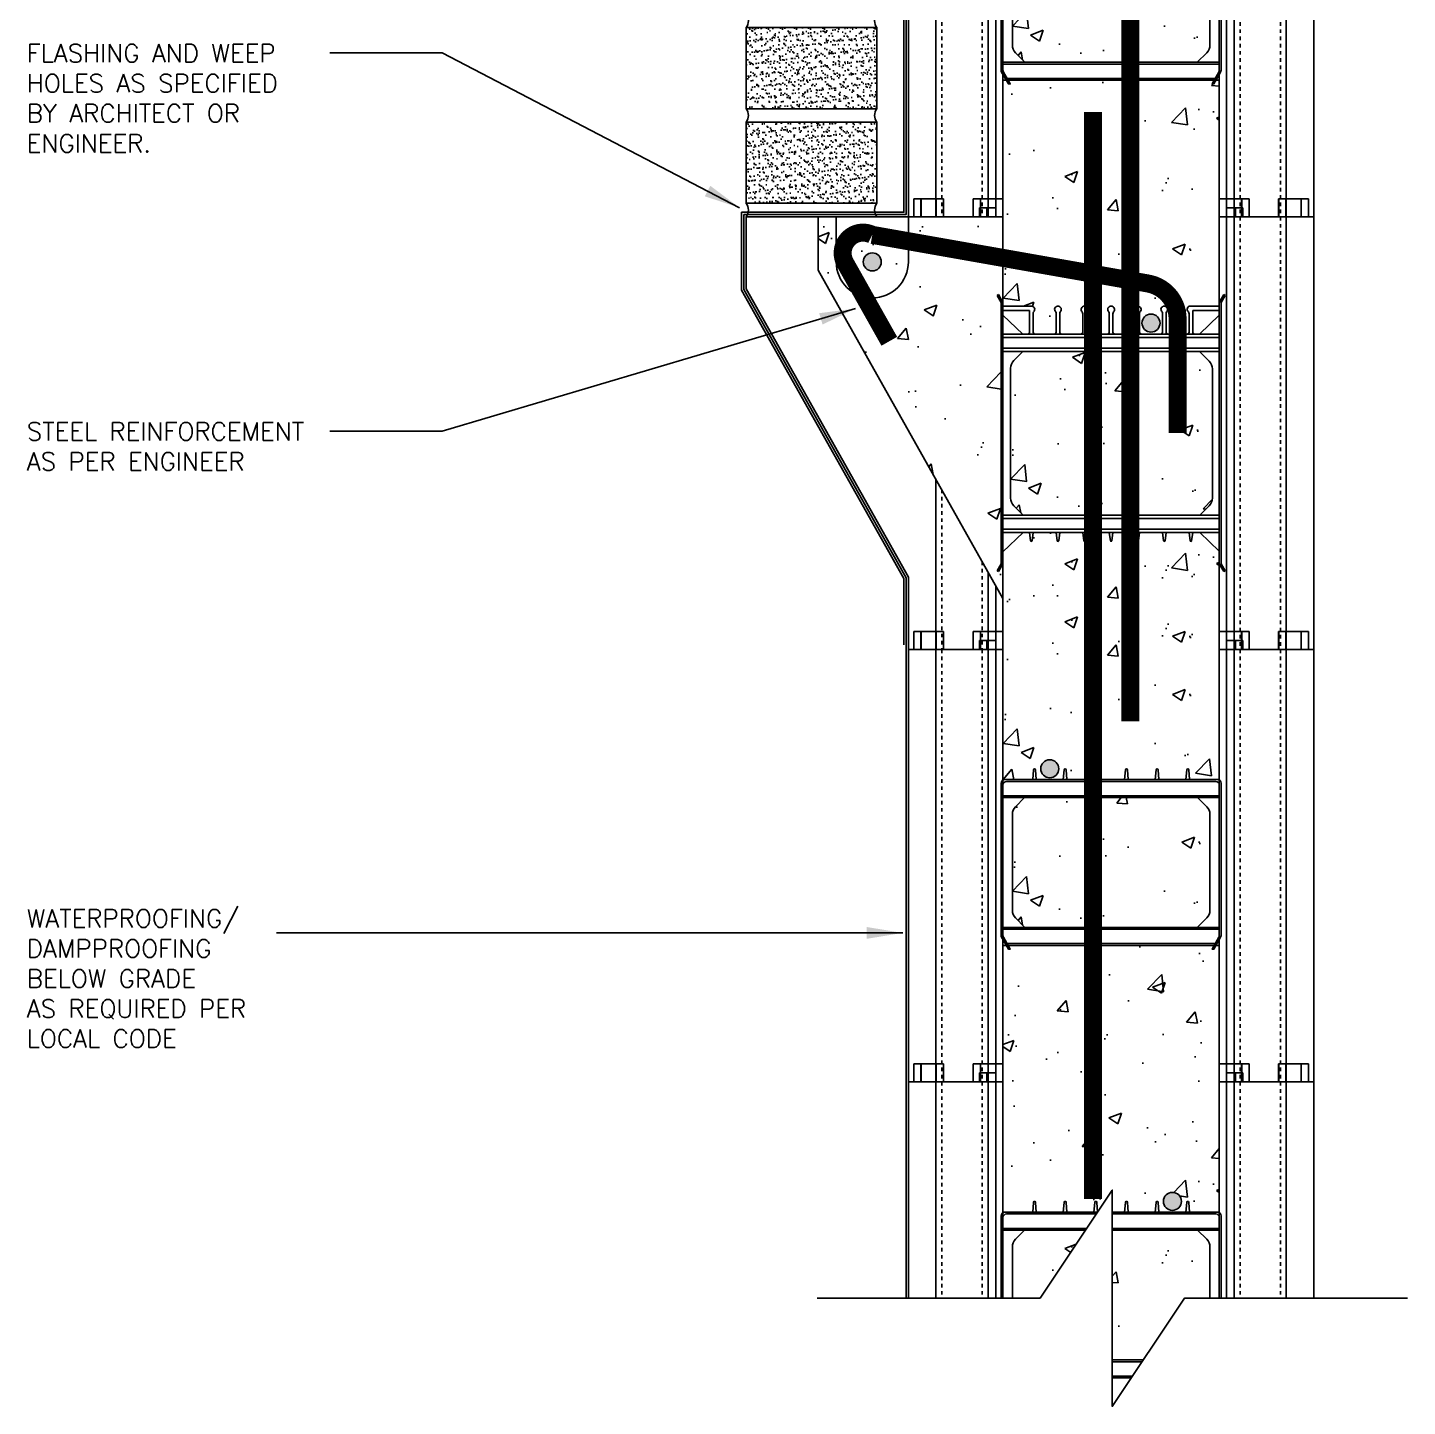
# Model space of a CAD drawing. Header units: inches. Extents: x -22.1 to 31, y -80.7 to -14.7.
# Drawn here: x -22.09 to 16.19, y -80.71 to -42.46 of the extents above; entities that cross this region are included whole.
import ezdxf

# ---------------------------------------------------------------- set-up
doc = ezdxf.new("R2010")
doc.units = ezdxf.units.IN
doc.header["$MEASUREMENT"] = 0
doc.linetypes.add('DASHED2', pattern=[0.375, 0.25, -0.125])
for name, color, linetype in [('LAYER 12', 12, 'Continuous'), ('LAYER 13', 13, 'Continuous'), ('LAYER 3', 3, 'Continuous'), ('LAYER 5', 5, 'Continuous'), ('LAYER 7', 7, 'Continuous'), ('LAYER 8', 8, 'Continuous')]:
    doc.layers.add(name, color=color, linetype=linetype)
doc.styles.add('NOTES', font='simplex.shx', dxfattribs={"height": 1})
doc.dimstyles.new('DIM-18$7', dxfattribs={"dimscale": 8, "dimtxt": 0.09375, "dimasz": 0.125, "dimexe": 0.1875, "dimexo": 0.0625, "dimgap": 0.0625, "dimtad": 0, "dimtih": 1, "dimtoh": 1, "dimdec": 4, "dimzin": 3, "dimdsep": 46, "dimlunit": 4, "dimtxsty": 'NOTES', "dimcen": 0.0625, "dimadec": 0, "dimazin": 0, "dimtfac": 1, "dimtdec": 4, "dimtofl": 0, "dimtmove": 0, "dimatfit": 3, "dimfxl": 1, "dimfrac": 2, "dimtolj": 1, "dimtzin": 0, "dimarcsym": 0})
pattern_1 = [(37.5, (0.03125, -1.125), (-0.0078742, 0.240853), [0, -0.19, 0, -0.2125, 0, -0.203125]), (7.5, (0.03125, -1.125), (0.221222, 0.3527683), [0, -0.1025, 0, -0.17125, 0, -0.065625]), (327.5, (-0.1225, -1.125), (0.3892677, 0.0007074), [0, -0.0625, 0, -0.225, 0, -0.29375]), (317.5, (-0.1225, -1.125), (0.3757658, 0.1097094), [0, -0.03125, 0, -0.1475, 0, -0.16875])]

# ---------------------------------------------------------------- blocks, each defined once
blk = doc.blocks.new('A$C5AF63E31')
at = {"layer": 'LAYER 12'}
for p, q in [((0.35, 12.5), (0.35, 12)), ((0.975, 12.5), (0.35, 12.5)), ((0.35, 12.5), (0.35, 12)), ((0.975, 12.5), (0.35, 12.5)), ((0.975, 12.5), (0.975, 12)), ((0.975, 12.5), (0.975, 12)), ((2, 12.5), (2, 12)), ((2.625, 12.5), (2, 12.5)), ((2, 12.5), (2, 12)), ((2.625, 12.5), (2, 12.5)), ((2.175, 12.25), (2.175, 12)), ((2.425, 12.25), (2.175, 12.25)), ((2.175, 12.25), (2.175, 12)), ((2.425, 12.25), (2.175, 12.25)), ((2.425, 12.25), (2.425, 0)), ((2.425, 12.25), (2.425, 12)), ((2.625, 12.5), (2.625, 12)), ((8.625, 12.5), (9.25, 12.5)), ((8.625, 12.5), (8.625, 12)), ((8.625, 12.5), (9.25, 12.5)), ((9.25, 12.5), (9.25, 12)), ((9.25, 12.5), (9.25, 12)), ((10.275, 12.5), (10.275, 12)), ((10.275, 12.5), (10.9, 12.5)), ((10.275, 12.5), (10.275, 12)), ((10.275, 12.5), (10.9, 12.5)), ((10.9, 12.5), (10.9, 12)), ((10.9, 12.5), (10.9, 12)), ((0.765, 12), (0.765, 0)), ((2.21, 12), (2.21, 0)), ((2.5, 9.841), (2.462, 9.819)), ((2.575, 9.624), (2.462, 9.819)), ((2.625, 9.624), (2.5, 9.841)), ((2.575, 9.624), (2.575, 2.376)), ((2.625, 9.624), (2.625, 2.376)), ((8.625, 9.624), (8.75, 9.841)), ((8.625, 9.624), (8.625, 2.376)), ((8.675, 9.624), (8.787, 9.819)), ((8.675, 9.624), (8.675, 2.376)), ((8.75, 9.841), (8.787, 9.819)), ((3.431, 9.524), (2.625, 9.524)), ((3.362, 9.399), (2.625, 9.399)), ((3.175, 8.745), (2.625, 9.275)), ((3.362, 8.795), (3.362, 9.399)), ((3.462, 8.795), (3.462, 9.313)), ((4.1, 8.795), (4.1, 9.313)), ((4.2, 8.795), (4.2, 9.313)), ((4.837, 8.795), (4.837, 9.313)), ((4.937, 8.795), (4.937, 9.313)), ((5.575, 8.795), (5.575, 9.313)), ((5.675, 8.795), (5.675, 9.313)), ((6.312, 8.795), (6.312, 9.313)), ((6.412, 8.795), (6.412, 9.313)), ((7.05, 8.795), (7.05, 9.313)), ((7.15, 8.795), (7.15, 9.313)), ((7.787, 8.795), (7.787, 9.313)), ((7.837, 9.524), (8.625, 9.524)), ((7.887, 8.795), (7.887, 9.399)), ((7.887, 9.399), (8.625, 9.399)), ((8.075, 8.745), (8.625, 9.275)), ((2.625, 8.745), (3.175, 8.745)), ((3.312, 8.745), (2.625, 8.745)), ((2.625, 8.745), (8.625, 8.745)), ((8.625, 8.655), (2.625, 8.655)), ((3.312, 8.745), (3.512, 8.745)), ((4.125, 8.745), (3.512, 8.745)), ((4.05, 8.745), (4.25, 8.745)), ((4.925, 8.745), (4.325, 8.745)), ((4.787, 8.745), (4.987, 8.745)), ((5.675, 8.745), (5.125, 8.745)), ((5.725, 8.745), (5.525, 8.745)), ((6.462, 8.745), (6.262, 8.745)), ((7.2, 8.745), (7, 8.745)), ((7.737, 8.745), (7.937, 8.745)), ((7.937, 8.745), (8.075, 8.745)), ((8.625, 8.355), (2.625, 8.355)), ((8.625, 8.265), (2.625, 8.265)), ((3.175, 8.265), (2.903, 7.993)), ((8.075, 8.265), (8.327, 8.013)), ((2.815, 4.199), (2.815, 7.78)), ((8.415, 4.199), (8.415, 7.8)), ((10.485, 4.719), (10.485, 0)), ((3.165, 3.725), (2.903, 3.987)), ((8.065, 3.725), (8.327, 3.987)), ((2.625, 3.725), (8.625, 3.725)), ((8.625, 3.635), (2.625, 3.635)), ((8.625, 3.335), (2.625, 3.335)), ((8.625, 3.245), (2.625, 3.245)), ((3.165, 3.245), (2.625, 2.724)), ((3.393, 3.011), (3.362, 3.245)), ((3.432, 3.011), (3.462, 3.245)), ((4.13, 3.011), (4.1, 3.245)), ((4.17, 3.011), (4.2, 3.245)), ((4.868, 3.011), (4.837, 3.245)), ((4.907, 3.011), (4.937, 3.245)), ((5.605, 3.011), (5.575, 3.245)), ((5.645, 3.011), (5.675, 3.245)), ((6.343, 3.011), (6.312, 3.245)), ((6.382, 3.011), (6.412, 3.245)), ((7.08, 3.011), (7.05, 3.245)), ((7.12, 3.011), (7.15, 3.245)), ((7.818, 3.011), (7.787, 3.245)), ((7.857, 3.011), (7.887, 3.245)), ((8.065, 3.245), (8.625, 2.71)), ((2.575, 2.376), (2.462, 2.181)), ((2.625, 2.376), (2.5, 2.159)), ((8.625, 2.376), (8.75, 2.159)), ((8.675, 2.376), (8.787, 2.181)), ((2.5, 2.159), (2.462, 2.181)), ((8.75, 2.159), (8.787, 2.181)), ((9.04, 2.151), (9.04, 0)), ((8.825, 1.768), (8.825, 0)), ((0.15, 0.5), (0.15, 0)), ((0.775, 0.5), (0.15, 0.5)), ((0.354, 0.5), (0.354, 0)), ((0.979, 0.5), (0.354, 0.5)), ((0.354, 0.5), (0.354, 0)), ((0.979, 0.5), (0.354, 0.5)), ((0.354, 0.5), (0.354, 0)), ((0.979, 0.5), (0.354, 0.5)), ((0.775, 0.5), (0.775, 0)), ((0.979, 0.5), (0.979, 0)), ((0.979, 0.5), (0.979, 0)), ((0.979, 0.5), (0.979, 0)), ((1.8, 0.5), (1.8, 0)), ((2.425, 0.5), (1.8, 0.5)), ((2.004, 0.5), (2.004, 0)), ((2.625, 0.5), (2.004, 0.5)), ((2.004, 0.5), (2.004, 0)), ((2.625, 0.5), (2.004, 0.5)), ((2.004, 0.5), (2.004, 0)), ((2.625, 0.5), (2.004, 0.5)), ((2.425, 0.5), (2.425, 0)), ((8.625, 0.5), (9.246, 0.5)), ((8.625, 0.5), (9.246, 0.5)), ((8.625, 0.5), (9.246, 0.5)), ((8.825, 0.5), (8.825, 0)), ((8.825, 0.5), (9.45, 0.5)), ((9.246, 0.5), (9.246, 0)), ((9.246, 0.5), (9.246, 0)), ((9.246, 0.5), (9.246, 0)), ((9.45, 0.5), (9.45, 0)), ((10.271, 0.5), (10.271, 0)), ((10.271, 0.5), (10.896, 0.5)), ((10.271, 0.5), (10.271, 0)), ((10.271, 0.5), (10.896, 0.5)), ((10.271, 0.5), (10.271, 0)), ((10.271, 0.5), (10.896, 0.5)), ((10.475, 0.5), (10.475, 0)), ((10.475, 0.5), (11.1, 0.5)), ((10.896, 0.5), (10.896, 0)), ((10.896, 0.5), (10.896, 0)), ((10.896, 0.5), (10.896, 0)), ((11.1, 0.5), (11.1, 0)), ((1.975, 0.25), (1.975, 0)), ((2.225, 0.25), (1.975, 0.25)), ((2.179, 0.25), (2.179, 0)), ((2.429, 0.25), (2.179, 0.25)), ((2.179, 0.25), (2.179, 0)), ((2.429, 0.25), (2.179, 0.25)), ((2.179, 0.25), (2.179, 0)), ((2.429, 0.25), (2.179, 0.25)), ((2.429, 0.25), (2.429, 0)), ((2.429, 0.25), (2.429, 0)), ((8.821, 0.25), (8.821, 0)), ((8.821, 0.25), (9.071, 0.25)), ((8.821, 0.25), (9.071, 0.25)), ((8.821, 0.25), (8.821, 0)), ((8.821, 0.25), (9.071, 0.25)), ((9.025, 0.25), (9.275, 0.25)), ((9.071, 0.25), (9.071, 0)), ((9.071, 0.25), (9.071, 0)), ((9.071, 0.25), (9.071, 0)), ((9.275, 0.25), (9.275, 0))]:
    blk.add_line(p, q, dxfattribs=at)
at = {"layer": 'LAYER 12', "linetype": 'DASHED2', "ltscale": 0.15}
for p, q in [((0.925, 12), (0.925, 0)), ((2.05, 12), (2.05, 0)), ((10.325, 4.435), (10.325, 0)), ((9.2, 2.435), (9.2, 0))]:
    blk.add_line(p, q, dxfattribs=at)
at = {"layer": 'LAYER 12'}
for centre, radius, start, end in [((3.425, 9.433), 0.0912, 307.4863, 93.4766), ((3.524, 9.317), 0.0619, 134.9903, 183.9263), ((4.15, 9.43), 0.0936, 311.7279, 228.2721), ((4, 9.313), 0.1, 0, 28.6972), ((4.3, 9.313), 0.1, 151.3028, 180), ((4.887, 9.43), 0.0936, 311.7279, 228.2721), ((4.737, 9.313), 0.1, 0, 28.6972), ((5.037, 9.313), 0.1, 151.3028, 180), ((5.625, 9.43), 0.0936, 311.7279, 228.2721), ((5.475, 9.313), 0.1, 0, 28.6972), ((5.775, 9.313), 0.1, 151.3028, 180), ((6.362, 9.43), 0.0936, 311.7279, 228.2721), ((6.212, 9.313), 0.1, 0, 28.6972), ((6.512, 9.313), 0.1, 151.3028, 180), ((7.1, 9.43), 0.0936, 311.7279, 228.2721), ((6.95, 9.313), 0.1, 0, 28.6972), ((7.25, 9.313), 0.1, 151.3028, 180), ((7.837, 9.43), 0.0936, 90, 228.272), ((7.675, 9.309), 0.112, 1.5997, 27.0975), ((3.312, 8.795), 0.05, 270, 0), ((3.512, 8.795), 0.05, 180, 270), ((4.05, 8.795), 0.05, 270, 0), ((4.25, 8.795), 0.05, 180, 270), ((4.787, 8.795), 0.05, 270, 0), ((4.987, 8.795), 0.05, 180, 270), ((5.525, 8.795), 0.05, 270, 0), ((5.725, 8.795), 0.05, 180, 270), ((6.262, 8.795), 0.05, 270, 0), ((6.462, 8.795), 0.05, 180, 270), ((7, 8.795), 0.05, 270, 0), ((7.2, 8.795), 0.05, 180, 270), ((7.737, 8.795), 0.05, 270, 0), ((7.937, 8.795), 0.05, 180, 270), ((3.115, 7.78), 0.3, 135, 180), ((8.115, 7.8), 0.3, 0, 45), ((3.115, 4.199), 0.3, 180, 225), ((8.115, 4.199), 0.3, 315, 0), ((3.412, 3.015), 0.02, 191.3099, 348.6901), ((4.15, 3.015), 0.02, 191.3099, 348.6901), ((4.887, 3.015), 0.02, 191.3099, 348.6901), ((5.625, 3.015), 0.02, 191.3099, 348.6901), ((6.362, 3.015), 0.02, 191.3099, 348.6901), ((7.1, 3.015), 0.02, 191.3099, 348.6901), ((7.837, 3.015), 0.02, 191.3099, 348.6901)]:
    blk.add_arc(centre, radius, start, end, dxfattribs=at)
at = {"layer": 'LAYER 3'}
for p, q in [((0, 12), (0, 0)), ((2.625, 12), (0, 12)), ((2.625, 12), (2.625, 0)), ((8.625, 12), (8.625, 0)), ((8.625, 12), (15.75, 12)), ((11.25, 10.75), (11.25, 12)), ((13.25, 10.75), (13.25, 12)), ((13.75, 10.524), (13.75, 12)), ((15.75, 10), (15.75, 12)), ((13.75, 10.524), (8.625, 1.413)), ((15.75, 10), (11.25, 2)), ((11.25, 2), (11.25, 0)), ((2.625, 0), (0, 0)), ((8.625, 0), (11.25, 0))]:
    blk.add_line(p, q, dxfattribs=at)
blk.add_arc((12.25, 10.75), 1, 180, 0, dxfattribs=at)
blk = doc.blocks.new('A$C0D8549CC')
at = {"layer": 'LAYER 12'}
for p, q in [((0.35, 12.5), (0.35, 12)), ((0.975, 12.5), (0.35, 12.5)), ((0.35, 12.5), (0.35, 12)), ((0.975, 12.5), (0.35, 12.5)), ((0.975, 12.5), (0.975, 12)), ((0.975, 12.5), (0.975, 12)), ((2, 12.5), (2, 12)), ((2.625, 12.5), (2, 12.5)), ((2, 12.5), (2, 12)), ((2.625, 12.5), (2, 12.5)), ((2.175, 12.25), (2.175, 12)), ((2.425, 12.25), (2.175, 12.25)), ((2.175, 12.25), (2.175, 12)), ((2.425, 12.25), (2.175, 12.25)), ((2.425, 12.25), (2.425, 0)), ((2.425, 12.25), (2.425, 12)), ((2.625, 12.5), (2.625, 12)), ((8.625, 12.5), (9.25, 12.5)), ((8.625, 12.5), (8.625, 12)), ((8.625, 12.5), (9.25, 12.5)), ((8.825, 12.25), (8.825, 0)), ((8.825, 12.25), (9.075, 12.25)), ((8.825, 12.25), (8.825, 12)), ((8.825, 12.25), (9.075, 12.25)), ((9.075, 12.25), (9.075, 12)), ((9.075, 12.25), (9.075, 12)), ((9.25, 12.5), (9.25, 12)), ((9.25, 12.5), (9.25, 12)), ((10.275, 12.5), (10.275, 12)), ((10.275, 12.5), (10.9, 12.5)), ((10.275, 12.5), (10.275, 12)), ((10.275, 12.5), (10.9, 12.5)), ((10.9, 12.5), (10.9, 12)), ((10.9, 12.5), (10.9, 12)), ((0.765, 12), (0.765, 0)), ((2.21, 12), (2.21, 0)), ((9.04, 12), (9.04, 0)), ((10.485, 12), (10.485, 0)), ((0.15, 0.5), (0.15, 0)), ((0.775, 0.5), (0.15, 0.5)), ((0.354, 0.5), (0.354, 0)), ((0.979, 0.5), (0.354, 0.5)), ((0.354, 0.5), (0.354, 0)), ((0.979, 0.5), (0.354, 0.5)), ((0.354, 0.5), (0.354, 0)), ((0.979, 0.5), (0.354, 0.5)), ((0.775, 0.5), (0.775, 0)), ((0.979, 0.5), (0.979, 0)), ((0.979, 0.5), (0.979, 0)), ((0.979, 0.5), (0.979, 0)), ((1.8, 0.5), (1.8, 0)), ((2.425, 0.5), (1.8, 0.5)), ((2.004, 0.5), (2.004, 0)), ((2.625, 0.5), (2.004, 0.5)), ((2.004, 0.5), (2.004, 0)), ((2.625, 0.5), (2.004, 0.5)), ((2.004, 0.5), (2.004, 0)), ((2.625, 0.5), (2.004, 0.5)), ((2.425, 0.5), (2.425, 0)), ((8.625, 0.5), (9.246, 0.5)), ((8.625, 0.5), (9.246, 0.5)), ((8.625, 0.5), (9.246, 0.5)), ((8.825, 0.5), (8.825, 0)), ((8.825, 0.5), (9.45, 0.5)), ((9.246, 0.5), (9.246, 0)), ((9.246, 0.5), (9.246, 0)), ((9.246, 0.5), (9.246, 0)), ((9.45, 0.5), (9.45, 0)), ((10.271, 0.5), (10.271, 0)), ((10.271, 0.5), (10.896, 0.5)), ((10.271, 0.5), (10.271, 0)), ((10.271, 0.5), (10.896, 0.5)), ((10.271, 0.5), (10.271, 0)), ((10.271, 0.5), (10.896, 0.5)), ((10.475, 0.5), (10.475, 0)), ((10.475, 0.5), (11.1, 0.5)), ((10.896, 0.5), (10.896, 0)), ((10.896, 0.5), (10.896, 0)), ((10.896, 0.5), (10.896, 0)), ((11.1, 0.5), (11.1, 0)), ((1.975, 0.25), (1.975, 0)), ((2.225, 0.25), (1.975, 0.25)), ((2.179, 0.25), (2.179, 0)), ((2.429, 0.25), (2.179, 0.25)), ((2.179, 0.25), (2.179, 0)), ((2.429, 0.25), (2.179, 0.25)), ((2.179, 0.25), (2.179, 0)), ((2.429, 0.25), (2.179, 0.25)), ((2.429, 0.25), (2.429, 0)), ((2.429, 0.25), (2.429, 0)), ((8.821, 0.25), (8.821, 0)), ((8.821, 0.25), (9.071, 0.25)), ((8.821, 0.25), (9.071, 0.25)), ((8.821, 0.25), (8.821, 0)), ((8.821, 0.25), (9.071, 0.25)), ((9.025, 0.25), (9.275, 0.25)), ((9.071, 0.25), (9.071, 0)), ((9.071, 0.25), (9.071, 0)), ((9.071, 0.25), (9.071, 0)), ((9.275, 0.25), (9.275, 0))]:
    blk.add_line(p, q, dxfattribs=at)
at = {"layer": 'LAYER 12', "linetype": 'DASHED2', "ltscale": 0.15}
for p, q in [((0.925, 12), (0.925, 0)), ((2.05, 12), (2.05, 0)), ((9.2, 12), (9.2, 0)), ((10.325, 12), (10.325, 0))]:
    blk.add_line(p, q, dxfattribs=at)
at = {"layer": 'LAYER 12'}
for points in [[(3.449, 8.388), (3.549, 8.388), (3.529, 8.661, 0.919485), (3.469, 8.661), (3.449, 8.388)], [(4.3, 8.388), (4.4, 8.388), (4.379, 8.661, 0.919485), (4.32, 8.661), (4.299, 8.388)], [(5.15, 8.388), (5.25, 8.388), (5.23, 8.661, 0.919485), (5.17, 8.661), (5.15, 8.388)], [(6.1, 8.388), (6, 8.388), (6.02, 8.661, -0.919485), (6.08, 8.661), (6.1, 8.388)], [(6.95, 8.388), (6.85, 8.388), (6.871, 8.661, -0.919485), (6.93, 8.661), (6.951, 8.388)], [(7.801, 8.388), (7.701, 8.388), (7.721, 8.661, -0.919485), (7.781, 8.661), (7.801, 8.388)], [(2.675, 8.388, 0.414214), (2.575, 8.288), (2.575, 4.065, 0.13052), (2.588, 4.015), (2.775, 3.688), (2.825, 3.688), (2.638, 4.015, -0.13052), (2.625, 4.065), (2.625, 8.238, -0.414214), (2.725, 8.338), (3.025, 8.338), (5.625, 8.338), (8.225, 8.338), (8.525, 8.338, -0.414214), (8.625, 8.238), (8.625, 4.065, -0.13052), (8.612, 4.015), (8.425, 3.688), (8.475, 3.688), (8.662, 4.015, 0.13052), (8.675, 4.065), (8.675, 8.288, 0.414214), (8.575, 8.388)], [(3.225, 7.888), (2.973, 7.636, 0.198912), (2.885, 7.424), (2.885, 4.763, 0.198912), (2.973, 4.55), (3.235, 4.288)], [(8.015, 4.288), (8.277, 4.55, 0.198912), (8.365, 4.763), (8.365, 7.424, 0.198912), (8.277, 7.636), (8.025, 7.888)]]:
    blk.add_lwpolyline(points, format="xyb", dxfattribs=at)
for points in [[(2.625, 8.388), (2.675, 8.388), (3.025, 8.388), (5.625, 8.388), (8.225, 8.388), (8.575, 8.388), (8.625, 8.388)], [(2.625, 7.938), (3.025, 7.938), (5.625, 7.938), (8.225, 7.938), (8.625, 7.938)], [(2.625, 7.888), (3.025, 7.888), (5.625, 7.888), (8.225, 7.888), (8.625, 7.888)], [(2.625, 4.288), (3.025, 4.288), (5.625, 4.288), (8.225, 4.288), (8.625, 4.288)], [(2.625, 4.238), (3.025, 4.238), (5.625, 4.238), (8.225, 4.238), (8.625, 4.238)], [(2.739, 3.838), (3.025, 3.838), (5.625, 3.838), (8.225, 3.838), (8.511, 3.838)], [(2.718, 3.788), (2.625, 3.788)], [(2.768, 3.788), (3.025, 3.788), (5.625, 3.788), (8.225, 3.788), (8.482, 3.788)], [(8.625, 3.788), (8.532, 3.788)]]:
    blk.add_lwpolyline(points, dxfattribs=at)
at = {"layer": 'LAYER 3'}
for p, q in [((0, 12), (0, 0)), ((2.625, 12), (0, 12)), ((2.625, 12), (2.625, 0)), ((8.625, 12), (8.625, 0)), ((8.625, 12), (11.25, 12)), ((11.25, 12), (11.25, 0)), ((2.625, 0), (0, 0)), ((8.625, 0), (11.25, 0))]:
    blk.add_line(p, q, dxfattribs=at)

msp = doc.modelspace()

# ---------------------------------------------------------------- hatches: boundary and pattern name
at = {"layer": 'LAYER 12'}
h = msp.add_hatch(dxfattribs=at)
h.set_pattern_fill('AR-SAND', color=256, scale=0.125, style=0)
h.set_pattern_definition(pattern_1)
h.paths.add_polyline_path([(-2.156, -42.455), (-2.156, -44.705), (1.469, -44.705), (1.469, -42.455)])
h = msp.add_hatch(dxfattribs=at)
h.set_pattern_fill('AR-SAND', color=256, scale=0.125, style=0)
h.set_pattern_definition(pattern_1)
h.paths.add_polyline_path([(1.469, -47.33), (1.469, -45.08), (-2.156, -45.08), (-2.156, -47.33)])
at = {"layer": 'LAYER 13'}
h = msp.add_hatch(dxfattribs=at)
h.set_pattern_fill('AR-CONC,_O', color=256, scale=0.5)
h.set_pattern_definition([(50, (5.2288, -43.417), (3.5863, -0.3138), [0.375, -4.125]), (355, (5.2288, -43.417), (-0.6938, 3.761), [0.3, -3.3]), (100.45, (5.5276, -43.443), (2.8925, 3.4472), [0.3187, -3.5057]), (46.184, (5.2288, -42.417), (5.3362, -0.8276), [0.5625, -6.1875]), (96.64, (5.6734, -42.486), (4.6733, 4.8706), [0.478, -5.2586]), (351.18, (5.229, -42.417), (4.6733, 4.8706), [0.45, -4.95]), (21, (5.7288, -42.667), (2.9845, -2.0131), [0.375, -4.125]), (326, (5.7288, -42.667), (1.2166, 3.6258), [0.3, -3.3]), (71.45, (5.9775, -42.8346), (4.2011, 1.6127), [0.3187, -3.5057]), (37.5, (5.2288, -43.4169), (0.0608, 1.66447), [0, -3.26, 0, -3.35, 0, -3.3125]), (7.5, (5.2288, -43.4169), (1.31535, 1.97206), [0, -1.91, 0, -3.185, 0, -1.2625]), (327.5, (4.1138, -43.4169), (2.66911, -0.11277), [0, -1.25, 0, -3.9, 0, -5.175]), (317.5, (3.6138, -43.417), (2.9159, 0.5005), [0, -1.625, 0, -2.59, 0, -3.675])])
h.paths.add_polyline_path([(6.951, -39.817), (5.569, -39.817), (5.317, -40.069, 0.198912), (5.229, -40.281), (5.229, -40.518), (6.198, -40.518, 0.198912), (6.287, -40.481)], flags=17)
h.paths.add_polyline_path([(8.498, -39.817), (7.969, -39.817), (7.128, -39.817), (6.338, -40.606, -0.198912), (6.25, -40.643), (5.229, -40.643), (5.229, -42.943, 0.198912), (5.317, -43.155), (5.579, -43.417), (7.969, -43.417), (8.498, -43.417)])
h.paths.add_polyline_path([(10.709, -40.281, 0.198912), (10.621, -40.069), (10.369, -39.817), (8.498, -39.817), (8.498, -43.417), (10.359, -43.417), (10.621, -43.155, 0.198912), (10.709, -42.943)])
h = msp.add_hatch(dxfattribs=at)
h.set_pattern_fill('AR-CONC,_O', color=256, scale=0.5)
h.set_pattern_definition([(50, (4.9688, -50.9605), (3.5863, -0.3138), [0.375, -4.125]), (355, (4.9688, -50.9605), (-0.6938, 3.761), [0.3, -3.3]), (100.45, (5.2676, -50.9866), (2.8925, 3.4472), [0.3187, -3.5057]), (46.184, (4.9688, -49.9605), (5.3362, -0.8276), [0.5625, -6.1875]), (96.636, (5.4134, -50.0294), (4.6733, 4.8706), [0.478, -5.2586]), (351.184, (4.969, -49.9605), (4.6733, 4.8706), [0.45, -4.95]), (21, (5.4688, -50.2105), (2.9845, -2.0131), [0.375, -4.125]), (326, (5.4688, -50.2105), (1.2166, 3.6258), [0.3, -3.3]), (71.45, (5.7175, -50.3782), (4.2011, 1.6127), [0.3187, -3.5057]), (37.5, (4.9688, -50.9605), (0.0608, 1.66447), [0, -3.26, 0, -3.35, 0, -3.3125]), (7.5, (4.9688, -50.9605), (1.31535, 1.97206), [0, -1.91, 0, -3.185, 0, -1.2625]), (327.5, (3.8538, -50.9605), (2.66911, -0.11277), [0, -1.25, 0, -3.9, 0, -5.175]), (317.5, (3.3538, -50.9605), (2.91593, 0.5005), [0, -1.625, 0, -2.59, 0, -3.675])])
h.paths.add_polyline_path([(8.498, -43.917), (7.969, -43.917), (5.369, -43.917), (5.112, -43.917), (5.169, -44.017), (5.119, -44.017), (5.062, -43.917), (4.969, -43.917), (4.969, -47.705), (4.969, -50.181), (5.756, -50.181, -0.689031), (5.819, -50.345, 0.125874), (5.806, -50.399), (5.806, -50.91, 0.414214), (5.856, -50.96), (6.394, -50.96, 0.414214), (6.444, -50.91), (6.444, -50.393, 0.125874), (6.431, -50.345, -2.623696), (6.556, -50.345, 0.125874), (6.544, -50.393), (6.544, -50.91, 0.414214), (6.594, -50.96), (7.131, -50.96, 0.414214), (7.181, -50.91), (7.181, -50.393, 0.125874), (7.169, -50.345, -2.623696), (7.294, -50.345, 0.125874), (7.281, -50.393), (7.281, -50.91, 0.414214), (7.331, -50.96), (7.869, -50.96, 0.414214), (7.919, -50.91), (7.919, -50.393, 0.125874), (7.906, -50.345, -2.623696), (8.031, -50.345, 0.125874), (8.019, -50.393), (8.019, -50.91, 0.414214), (8.069, -50.96), (8.498, -50.96)])
h.paths.add_polyline_path([(7.113, -50.652, -1), (6.613, -50.652, -1)], flags=16)
h.paths.add_polyline_path([(10.969, -43.917), (10.876, -43.917), (10.819, -44.017), (10.769, -44.017), (10.826, -43.917), (10.569, -43.917), (8.498, -43.917), (8.498, -50.96), (8.606, -50.96, 0.414214), (8.656, -50.91), (8.656, -50.393, 0.125874), (8.644, -50.345, -2.623696), (8.769, -50.345, 0.125874), (8.756, -50.393), (8.756, -50.91, 0.414214), (8.806, -50.96), (9.269, -50.96), (9.344, -50.96, 0.414214), (9.394, -50.91), (9.394, -50.393, 0.125874), (9.381, -50.345, -2.623696), (9.506, -50.345, 0.125874), (9.494, -50.393), (9.494, -50.91, 0.414214), (9.544, -50.96), (10.081, -50.96, 0.414214), (10.131, -50.91), (10.131, -50.384, 0.181205), (10.113, -50.345, -0.693965), (10.163, -50.181), (10.969, -50.181), (10.969, -47.705)])
h.paths.add_polyline_path([(9.325, -50.652, -1), (8.825, -50.652, -1)], flags=16)
h = msp.add_hatch(dxfattribs=at)
h.set_pattern_fill('AR-CONC,_O', color=256, scale=0.5)
h.set_pattern_definition([(50, (-0.1562, -58.2924), (3.5863, -0.31376), [0.375, -4.125]), (355, (-0.1562, -58.2924), (-0.6938, 3.761), [0.3, -3.3]), (100.45, (0.1426, -58.3185), (2.8925, 3.4472), [0.3187, -3.5057]), (46.184, (-0.1562, -57.2924), (5.3362, -0.8276), [0.5625, -6.1875]), (96.636, (0.2884, -57.3613), (4.6733, 4.8706), [0.478, -5.2586]), (351.184, (-0.156, -57.2924), (4.6733, 4.8706), [0.45, -4.95]), (21, (0.3438, -57.5424), (2.9845, -2.0131), [0.375, -4.125]), (326, (0.3438, -57.5424), (1.2166, 3.6258), [0.3, -3.3]), (71.45, (0.5925, -57.71), (4.2011, 1.6127), [0.3187, -3.5057]), (37.5, (-0.1562, -58.2924), (0.0608, 1.66447), [0, -3.26, 0, -3.35, 0, -3.3125]), (7.5, (-0.1562, -58.2924), (1.31535, 1.97206), [0, -1.91, 0, -3.185, 0, -1.2625]), (327.5, (-1.2712, -58.2924), (2.66911, -0.11277), [0, -1.25, 0, -3.9, 0, -5.175]), (317.5, (-1.7712, -58.2924), (2.91593, 0.50052), [0, -1.625, 0, -2.59, 0, -3.675])])
h.paths.add_polyline_path([(4.969, -47.705), (2.344, -47.705), (2.344, -48.381), (4.969, -48.844)])
h.paths.add_polyline_path([(4.969, -48.844), (2.344, -48.381), (2.344, -48.955, -1), (0.344, -48.955), (0.344, -47.705), (-0.156, -47.705), (-0.156, -49.181), (4.969, -58.292), (4.969, -57.329), (4.844, -57.546), (4.806, -57.524), (4.919, -57.329), (4.919, -50.081), (4.806, -49.886), (4.844, -49.865), (4.969, -50.081)])
h.paths.add_polyline_path([(2.344, -48.381), (1.344, -48.205, 0.74243), (0.594, -48.986), (1.126, -49.931, 0.480039), (2.344, -48.955)], flags=17)
h.paths.add_polyline_path([(1.594, -48.955, -1), (1.094, -48.955, -1)], flags=16)
h.paths.add_polyline_path([(2.344, -47.705), (0.344, -47.705), (0.344, -48.955, 0.351316), (1.126, -49.931), (0.594, -48.986, -0.74243), (1.344, -48.205), (2.344, -48.381)], flags=17)
h = msp.add_hatch(dxfattribs=at)
h.set_pattern_fill('AR-CONC,_O', color=256, scale=0.5)
h.set_pattern_definition([(50, (5.1788, -55.9805), (3.5863, -0.3138), [0.375, -4.125]), (355, (5.1788, -55.9805), (-0.6938, 3.761), [0.3, -3.3]), (100.45, (5.4776, -56.0066), (2.8925, 3.4472), [0.3187, -3.5057]), (46.184, (5.1788, -54.9805), (5.3362, -0.8276), [0.5625, -6.1875]), (96.64, (5.6234, -55.0494), (4.6733, 4.8706), [0.478, -5.2586]), (351.18, (5.179, -54.9805), (4.6733, 4.8706), [0.45, -4.95]), (21, (5.6788, -55.2305), (2.9845, -2.0131), [0.375, -4.125]), (326, (5.6788, -55.2305), (1.2166, 3.6258), [0.3, -3.3]), (71.45, (5.9275, -55.3982), (4.2011, 1.6127), [0.3187, -3.5057]), (37.5, (5.1788, -55.9805), (0.0608, 1.66447), [0, -3.26, 0, -3.35, 0, -3.3125]), (7.5, (5.1788, -55.9805), (1.31535, 1.97206), [0, -1.91, 0, -3.185, 0, -1.2625]), (327.5, (4.0638, -55.9805), (2.66911, -0.11277), [0, -1.25, 0, -3.9, 0, -5.175]), (317.5, (3.5638, -55.9805), (2.9159, 0.5005), [0, -1.625, 0, -2.59, 0, -3.675])])
h.paths.add_polyline_path([(7.469, -51.44), (5.519, -51.44), (5.267, -51.693, 0.198912), (5.179, -51.905), (5.179, -55.506, 0.198912), (5.267, -55.718), (5.529, -55.98), (7.469, -55.98)])
h.paths.add_polyline_path([(8.498, -51.44), (7.469, -51.44), (7.469, -55.98), (8.498, -55.98)])
h.paths.add_polyline_path([(10.779, -51.925, 0.198912), (10.691, -51.713), (10.419, -51.44), (8.498, -51.44), (8.498, -55.98), (10.429, -55.98), (10.691, -55.718, 0.198912), (10.779, -55.506)])
h = msp.add_hatch(dxfattribs=at)
h.set_pattern_fill('AR-CONC,_O', color=256, scale=0.5)
h.set_pattern_definition([(50, (4.9688, -61.7052), (3.5863, -0.3138), [0.375, -4.125]), (355, (4.9688, -61.705), (-0.6938, 3.761), [0.3, -3.3]), (100.45, (5.2676, -61.7313), (2.8925, 3.4472), [0.3187, -3.5057]), (46.184, (4.9688, -60.705), (5.3362, -0.8276), [0.5625, -6.1875]), (96.636, (5.4134, -60.774), (4.6733, 4.8706), [0.478, -5.2586]), (351.18, (4.969, -60.705), (4.6733, 4.8706), [0.45, -4.95]), (21, (5.4688, -60.9552), (2.9845, -2.0131), [0.375, -4.125]), (326, (5.4688, -60.955), (1.2166, 3.6258), [0.3, -3.3]), (71.45, (5.7175, -61.123), (4.2011, 1.6127), [0.3187, -3.5057]), (37.5, (4.9688, -61.7052), (0.0608, 1.66447), [0, -3.26, 0, -3.35, 0, -3.3125]), (7.5, (4.9688, -61.7052), (1.31535, 1.97206), [0, -1.91, 0, -3.185, 0, -1.2625]), (327.5, (3.8538, -61.7052), (2.66911, -0.11277), [0, -1.25, 0, -3.9, 0, -5.175]), (317.5, (3.3538, -61.7052), (2.91593, 0.5005), [0, -1.625, 0, -2.59, 0, -3.675])])
h.paths.add_polyline_path([(10.969, -56.981), (10.429, -56.46), (10.231, -56.46), (10.201, -56.692, -0.878495), (10.162, -56.694), (10.131, -56.46), (9.494, -56.46), (9.464, -56.692, -0.878495), (9.424, -56.694), (9.394, -56.46), (8.756, -56.46), (8.726, -56.692, -0.878495), (8.687, -56.694), (8.656, -56.46), (8.498, -56.46), (8.498, -61.705), (9.469, -61.705), (9.469, -59.705), (10.969, -59.705)])
h.paths.add_polyline_path([(8.498, -56.46), (8.019, -56.46), (7.989, -56.692, -0.878495), (7.949, -56.694), (7.919, -56.46), (7.469, -56.46), (7.469, -61.705), (8.498, -61.705)])
h.paths.add_polyline_path([(7.469, -56.46), (7.281, -56.46), (7.251, -56.692, -0.878495), (7.212, -56.694), (7.181, -56.46), (6.544, -56.46), (6.514, -56.692, -0.878495), (6.474, -56.694), (6.444, -56.46), (5.806, -56.46), (5.776, -56.692, -0.878495), (5.737, -56.694), (5.706, -56.46), (5.529, -56.46), (4.969, -56.995), (4.969, -57.329), (4.969, -59.705), (6.469, -59.705), (6.469, -61.705), (7.469, -61.705)])
h = msp.add_hatch(dxfattribs=at)
h.set_pattern_fill('AR-CONC,_O', color=256, scale=0.5)
h.set_pattern_definition([(50, (4.9688, -63.317), (3.5863, -0.3138), [0.375, -4.125]), (355, (4.9688, -63.317), (-0.6938, 3.761), [0.3, -3.3]), (100.45, (5.2676, -63.343), (2.8925, 3.4472), [0.3187, -3.5057]), (46.184, (4.9688, -62.317), (5.3362, -0.8276), [0.5625, -6.1875]), (96.636, (5.4134, -62.386), (4.6733, 4.8706), [0.478, -5.2586]), (351.184, (4.969, -62.317), (4.6733, 4.8706), [0.45, -4.95]), (21, (5.4688, -62.567), (2.9845, -2.0131), [0.375, -4.125]), (326, (5.4688, -62.567), (1.2166, 3.6258), [0.3, -3.3]), (71.45, (5.7175, -62.7346), (4.2011, 1.6127), [0.3187, -3.5057]), (37.5, (4.9688, -63.3169), (0.0608, 1.66447), [0, -3.26, 0, -3.35, 0, -3.3125]), (7.5, (4.9688, -63.3169), (1.31535, 1.97206), [0, -1.91, 0, -3.185, 0, -1.2625]), (327.5, (3.8538, -63.3169), (2.66911, -0.11277), [0, -1.25, 0, -3.9, 0, -5.175]), (317.5, (3.3538, -63.317), (2.91593, 0.5005), [0, -1.625, 0, -2.59, 0, -3.675])])
h.paths.add_polyline_path([(7.469, -56.46), (7.281, -56.46), (7.251, -56.692, -0.878495), (7.212, -56.694), (7.181, -56.46), (6.544, -56.46), (6.514, -56.692, -0.878495), (6.474, -56.694), (6.444, -56.46), (5.806, -56.46), (5.776, -56.692, -0.878495), (5.737, -56.694), (5.706, -56.46), (5.529, -56.46), (4.969, -56.995), (4.969, -57.329), (4.969, -59.705), (4.969, -63.317), (5.019, -63.317), (5.369, -63.317), (5.793, -63.317), (5.813, -63.045, -0.928361), (5.873, -63.044), (5.893, -63.317), (6.643, -63.317), (6.663, -63.045, -0.928361), (6.723, -63.044), (6.743, -63.317), (7.469, -63.317)])
h.paths.add_polyline_path([(6.518, -63.017, -1), (6.018, -63.017, -1)], flags=16)
h.paths.add_polyline_path([(8.019, -56.46), (7.989, -56.692, -0.878495), (7.949, -56.694), (7.919, -56.46), (7.469, -56.46), (7.469, -63.317), (7.493, -63.317), (7.514, -63.045, -0.928361), (7.574, -63.044), (7.594, -63.317), (7.969, -63.317), (8.344, -63.317), (8.364, -63.045, -0.928215), (8.424, -63.044), (8.444, -63.317), (9.194, -63.317), (9.214, -63.045, -0.928215), (9.274, -63.044), (9.295, -63.317), (10.044, -63.317), (10.065, -63.045, -0.928215), (10.124, -63.044), (10.145, -63.317), (10.569, -63.317), (10.919, -63.317), (10.969, -63.317), (10.969, -59.705), (10.969, -59.205), (10.969, -56.981), (10.429, -56.46), (10.231, -56.46), (10.201, -56.692, -0.878495), (10.162, -56.694), (10.131, -56.46), (9.494, -56.46), (9.464, -56.692, -0.878495), (9.424, -56.694), (9.394, -56.46), (8.756, -56.46), (8.726, -56.692, -0.878495), (8.687, -56.694), (8.656, -56.46)])
h = msp.add_hatch(dxfattribs=at)
h.set_pattern_fill('AR-CONC,_O', color=256, scale=0.5)
h.set_pattern_definition([(50, (5.2288, -67.417), (3.5863, -0.3138), [0.375, -4.125]), (355, (5.2288, -67.417), (-0.6938, 3.761), [0.3, -3.3]), (100.45, (5.5276, -67.443), (2.8925, 3.4472), [0.3187, -3.5057]), (46.184, (5.2288, -66.417), (5.3362, -0.8276), [0.5625, -6.1875]), (96.64, (5.6734, -66.486), (4.6733, 4.8706), [0.478, -5.2586]), (351.18, (5.229, -66.417), (4.6733, 4.8706), [0.45, -4.95]), (21, (5.7288, -66.667), (2.9845, -2.0131), [0.375, -4.125]), (326, (5.7288, -66.667), (1.2166, 3.6258), [0.3, -3.3]), (71.45, (5.9775, -66.8346), (4.2011, 1.6127), [0.3187, -3.5057]), (37.5, (5.2288, -67.4169), (0.0608, 1.66447), [0, -3.26, 0, -3.35, 0, -3.3125]), (7.5, (5.2288, -67.4169), (1.31535, 1.97206), [0, -1.91, 0, -3.185, 0, -1.2625]), (327.5, (4.1138, -67.4169), (2.66911, -0.11277), [0, -1.25, 0, -3.9, 0, -5.175]), (317.5, (3.6138, -67.417), (2.9159, 0.5005), [0, -1.625, 0, -2.59, 0, -3.675])])
h.paths.add_polyline_path([(7.469, -63.817), (5.569, -63.817), (5.317, -64.069, 0.198912), (5.229, -64.281), (5.229, -66.943, 0.198912), (5.317, -67.155), (5.579, -67.417), (7.469, -67.417)])
h.paths.add_polyline_path([(10.709, -64.281, 0.198912), (10.621, -64.069), (10.369, -63.817), (7.969, -63.817), (7.469, -63.817), (7.469, -67.417), (7.969, -67.417), (10.359, -67.417), (10.621, -67.155, 0.198912), (10.709, -66.943)])
h = msp.add_hatch(dxfattribs=at)
h.set_pattern_fill('AR-CONC,_O', color=256, scale=0.5)
h.set_pattern_definition([(50, (4.9688, -80.7052), (3.5863, -0.31376), [0.375, -4.125]), (355, (4.9688, -80.705), (-0.6938, 3.761), [0.3, -3.3]), (100.45, (5.2676, -80.7313), (2.89255, 3.4472), [0.3187, -3.5057]), (46.184, (4.9688, -79.705), (5.3362, -0.8276), [0.5625, -6.1875]), (96.636, (5.4134, -79.774), (4.6733, 4.8706), [0.478, -5.2586]), (351.184, (4.969, -79.705), (4.6733, 4.8706), [0.45, -4.95]), (21, (5.4688, -79.9552), (2.98454, -2.0131), [0.375, -4.125]), (326, (5.4688, -79.955), (1.2166, 3.6258), [0.3, -3.3]), (71.45, (5.7175, -80.123), (4.2011, 1.61265), [0.3187, -3.5057]), (37.5, (4.9688, -80.7052), (0.0608, 1.66447), [0, -3.26, 0, -3.35, 0, -3.3125]), (7.5, (4.9688, -80.7052), (1.31535, 1.97206), [0, -1.91, 0, -3.185, 0, -1.2625]), (327.5, (3.8538, -80.7052), (2.66911, -0.11277), [0, -1.25, 0, -3.9, 0, -5.175]), (317.5, (3.3538, -80.7052), (2.91593, 0.50052), [0, -1.625, 0, -2.59, 0, -3.675])])
h.paths.add_polyline_path([(5.369, -67.917), (5.112, -67.917), (5.169, -68.017), (5.119, -68.017), (5.062, -67.917), (4.969, -67.917), (4.969, -71.705), (4.969, -75.317), (5.019, -75.317), (5.369, -75.317), (5.793, -75.317), (5.813, -75.045, -0.928361), (5.873, -75.044), (5.893, -75.317), (6.643, -75.317), (6.663, -75.045, -0.928361), (6.723, -75.044), (6.743, -75.317), (7.493, -75.317), (7.514, -75.045, -0.928361), (7.574, -75.044), (7.594, -75.315), (8, -74.705), (8, -75.317), (8.344, -75.317), (8.364, -75.045, -0.928215), (8.424, -75.044), (8.444, -75.317), (9.194, -75.317), (9.214, -75.045, -0.928215), (9.274, -75.044), (9.295, -75.317), (10.044, -75.317), (10.065, -75.045, -0.928215), (10.124, -75.044), (10.145, -75.317), (10.569, -75.317), (10.919, -75.317), (10.969, -75.317), (10.969, -71.705), (10.969, -71.205), (10.969, -67.917), (10.876, -67.917), (10.819, -68.017), (10.769, -68.017), (10.826, -67.917), (10.569, -67.917), (7.969, -67.917)])
h.paths.add_polyline_path([(9.919, -75.017, -1), (9.419, -75.017, -1)], flags=16)
h.paths.add_polyline_path([(10.621, -76.069), (10.369, -75.817), (8, -75.817), (8, -79.417), (8.859, -79.417), (10, -77.705), (10.709, -77.705), (10.709, -76.281, 0.198912)])
h.paths.add_polyline_path([(7.259, -75.817), (5.569, -75.817), (5.317, -76.069, 0.198912), (5.229, -76.281), (5.229, -77.705), (6, -77.705)])
h.paths.add_polyline_path([(8.526, -79.917), (8, -79.917), (8, -80.705)])
at = {"layer": 'LAYER 8'}
for points in [[(1.594, -48.955, 1), (1.094, -48.955, 1)], [(8.825, -50.652, -1), (9.325, -50.652, -1)], [(6.018, -63.017, -1), (6.518, -63.017, -1)], [(9.419, -75.017, -1), (9.919, -75.017, -1)]]:
    msp.add_hatch(color=256, dxfattribs=at).paths.add_polyline_path(points)

# ---------------------------------------------------------------- linework, layer by layer
at = {"layer": 'LAYER 12'}
for p, q in [((2.694, -71.205), (2.694, -71.705)), ((3.319, -71.205), (2.694, -71.205)), ((2.694, -71.205), (2.694, -71.705)), ((3.319, -71.205), (2.694, -71.205)), ((3.319, -71.205), (3.319, -71.705)), ((3.319, -71.205), (3.319, -71.705)), ((4.344, -71.205), (4.344, -71.705)), ((4.969, -71.205), (4.344, -71.205)), ((4.344, -71.205), (4.344, -71.705)), ((4.969, -71.205), (4.344, -71.205)), ((4.519, -71.455), (4.519, -71.705)), ((4.769, -71.455), (4.519, -71.455)), ((4.519, -71.455), (4.519, -71.705)), ((4.769, -71.455), (4.519, -71.455)), ((4.769, -71.455), (4.769, -77.705)), ((4.769, -71.455), (4.769, -71.705)), ((4.969, -71.205), (4.969, -71.705)), ((10.969, -71.205), (11.594, -71.205)), ((10.969, -71.205), (10.969, -71.705)), ((10.969, -71.205), (11.594, -71.205)), ((11.169, -71.455), (11.169, -77.705)), ((11.169, -71.455), (11.419, -71.455)), ((11.169, -71.455), (11.169, -71.705)), ((11.169, -71.455), (11.419, -71.455)), ((11.419, -71.455), (11.419, -71.705)), ((11.419, -71.455), (11.419, -71.705)), ((11.594, -71.205), (11.594, -71.705)), ((11.594, -71.205), (11.594, -71.705)), ((12.619, -71.205), (12.619, -71.705)), ((12.619, -71.205), (13.244, -71.205)), ((12.619, -71.205), (12.619, -71.705)), ((12.619, -71.205), (13.244, -71.205)), ((13.244, -71.205), (13.244, -71.705)), ((13.244, -71.205), (13.244, -71.705)), ((3.109, -71.705), (3.109, -77.705)), ((4.554, -71.705), (4.554, -77.705)), ((11.384, -71.705), (11.384, -77.705)), ((12.829, -71.705), (12.829, -77.705))]:
    msp.add_line(p, q, dxfattribs=at)
at = {"layer": 'LAYER 12', "linetype": 'DASHED2', "ltscale": 0.15}
for p, q in [((3.269, -71.705), (3.269, -77.705)), ((4.394, -71.705), (4.394, -77.705)), ((11.544, -71.705), (11.544, -77.705)), ((12.669, -71.705), (12.669, -77.705))]:
    msp.add_line(p, q, dxfattribs=at)
at = {"layer": 'LAYER 12'}
for points in [[(5.793, -75.317), (5.893, -75.317), (5.873, -75.044, 0.919485), (5.813, -75.044), (5.793, -75.317)], [(6.643, -75.317), (6.743, -75.317), (6.723, -75.044, 0.919485), (6.663, -75.044), (6.643, -75.317)], [(7.494, -75.317), (7.594, -75.317), (7.574, -75.044, 0.919485), (7.514, -75.044), (7.493, -75.317)], [(8.444, -75.317), (8.344, -75.317), (8.364, -75.044, -0.919485), (8.424, -75.044), (8.444, -75.317)], [(9.294, -75.317), (9.194, -75.317), (9.214, -75.044, -0.919485), (9.274, -75.044), (9.295, -75.317)], [(10.144, -75.317), (10.044, -75.317), (10.065, -75.044, -0.919485), (10.124, -75.044), (10.145, -75.317)], [(4.919, -77.705), (4.919, -75.417, -0.414214), (5.019, -75.317)], [(7.559, -75.367), (5.369, -75.367), (5.069, -75.367, 0.414214), (4.969, -75.467), (4.969, -77.705)], [(10.969, -77.705), (10.969, -75.467, 0.414214), (10.869, -75.367), (10.569, -75.367), (8, -75.367)], [(10.919, -75.317, -0.414214), (11.019, -75.417), (11.019, -77.705)], [(5.229, -77.705), (5.229, -76.281, -0.198912), (5.317, -76.069), (5.569, -75.817)], [(10.369, -75.817), (10.621, -76.069, -0.198912), (10.709, -76.281), (10.709, -77.705)]]:
    msp.add_lwpolyline(points, format="xyb", dxfattribs=at)
for points in [[(7.592, -75.317), (5.369, -75.317), (5.019, -75.317), (4.969, -75.317)], [(10.969, -75.317), (10.919, -75.317), (10.569, -75.317), (8, -75.317)], [(7.292, -75.767), (5.369, -75.767), (4.969, -75.767)], [(10.969, -75.767), (10.569, -75.767), (8, -75.767)], [(7.259, -75.817), (5.369, -75.817), (4.969, -75.817)], [(10.969, -75.817), (10.569, -75.817), (8, -75.817)], [(8.859, -79.417), (8, -79.417)], [(8.826, -79.467), (8, -79.467)], [(8.559, -79.867), (8, -79.867)], [(8.526, -79.917), (8, -79.917)]]:
    msp.add_lwpolyline(points, dxfattribs=at)
at = {"layer": 'LAYER 3'}
for p, q in [((13.594, -59.705), (13.594, -55.705)), ((2.344, -57.705), (2.344, -58.345)), ((2.344, -71.705), (2.344, -77.705)), ((4.969, -71.705), (2.344, -71.705)), ((4.969, -71.705), (4.969, -77.705)), ((10.969, -71.705), (10.969, -77.705)), ((10.969, -71.705), (13.594, -71.705)), ((13.594, -71.705), (13.594, -77.705))]:
    msp.add_line(p, q, dxfattribs=at)
at = {"layer": 'LAYER 3', "flags": 128}
for points in [[(-2.15, -47.705), (2.344, -47.705), (2.344, -35.705)], [(-2.156, -47.705), (-2.156, -49.705), (2.344, -57.705)], [(-0.188, -77.705), (6, -77.705), (8, -74.705), (8, -80.705), (10, -77.705), (16.187, -77.705)]]:
    msp.add_lwpolyline(points, dxfattribs=at)
at = {"layer": 'LAYER 5', "const_width": 0.5, "flags": 128}
for points in [[(8.498, -20.705), (8.498, -61.705)], [(7.469, -74.948), (7.469, -44.797)]]:
    msp.add_lwpolyline(points, dxfattribs=at)
at = {"layer": 'LAYER 5', "flags": 128}
msp.add_lwpolyline([(2.219, -59.58), (2.219, -57.738), (-2.281, -49.738), (-2.281, -47.58), (2.219, -47.58), (2.219, -35.705)], dxfattribs=at)
for points in [[(1.469, -42.455), (-2.156, -42.455), (-2.156, -44.705), (1.469, -44.705)], [(1.469, -45.08), (-2.156, -45.08), (-2.156, -47.33), (1.469, -47.33)]]:
    msp.add_lwpolyline(points, close=True, dxfattribs=at)
at = {"layer": 'LAYER 5', "const_width": 0.5, "flags": 128}
msp.add_lwpolyline([(1.816, -51.157), (0.594, -48.986, -0.74243), (1.344, -48.205), (8.986, -49.553, -0.36397), (9.813, -50.538), (9.813, -53.705)], format="xyb", dxfattribs=at)
at = {"layer": 'LAYER 8', "flags": 128}
msp.add_lwpolyline([(2.281, -77.705), (2.281, -57.722), (-2.219, -49.722), (-2.219, -47.643), (2.281, -47.643), (2.281, -35.705)], dxfattribs=at)
at = {"layer": 'LAYER 8'}
for centre in [(1.344, -48.955), (9.075, -50.652), (6.268, -63.017), (9.669, -75.017)]:
    msp.add_circle(centre, 0.25, dxfattribs=at)
for centre, start, end in [((-2.406, -42.268), 323.1301, 36.8699), ((1.719, -42.268), 143.1301, 216.8699), ((-2.406, -44.893), 323.1301, 36.8699), ((1.719, -44.893), 143.1301, 216.8699), ((-2.406, -47.518), 323.1301, 36.8699), ((1.719, -47.518), 143.1301, 216.8699)]:
    msp.add_arc(centre, 0.312, start, end, dxfattribs=at)

# ---------------------------------------------------------------- block references
at = {"layer": 'LAYER 3', "xscale": -1}
for name, p in [('A$C0D8549CC', (13.594, -47.705)), ('A$C5AF63E31', (13.594, -59.705)), ('A$C0D8549CC', (13.594, -71.705))]:
    msp.add_blockref(name, p, dxfattribs=at)

# ---------------------------------------------------------------- texts
at = {"layer": 'LAYER 7', "char_height": 0.5, "attachment_point": 1, "style": 'NOTES'}
for s, insert in [('\\A1;FLASHING AND WEEP\\PHOLES AS SPECIFIED\\PBY ARCHITECT OR\\PENGINEER.', (-22.109, -42.916)), ('\\A1;STEEL REINFORCEMENT\\PAS PER ENGINEER', (-22.109, -53.408)), ('\\A1;WATERPROOFING/\\PDAMPPROOFING\\PBELOW GRADE\\PAS REQUIRED PER\\PLOCAL CODE', (-22.109, -66.919))]:
    msp.add_mtext_dynamic_manual_height_columns(s, width=21.46361, gutter_width=5, heights=[0], dxfattribs=dict(at, insert=insert))

# ---------------------------------------------------------------- leaders
at = {"layer": 'LAYER 8'}
for points in [[(-2.338, -47.452), (-10.591, -43.156), (-13.705, -43.156)], [(0.876, -50.251), (-10.591, -53.649), (-13.705, -53.649)], [(2.187, -67.57), (-6.498, -67.57), (-15.184, -67.57)]]:
    msp.add_leader(points, dimstyle='DIM-18$7', dxfattribs=at)

doc.saveas('drawing.dxf')
